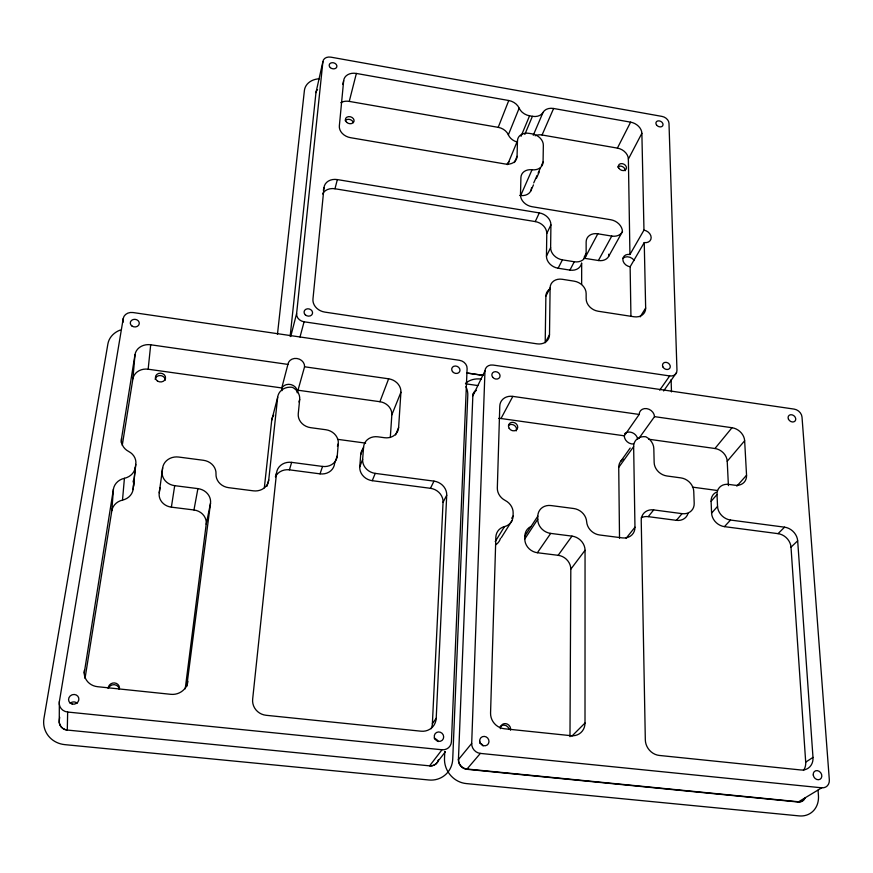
<?xml version="1.0" encoding="UTF-8"?>
<svg xmlns="http://www.w3.org/2000/svg" width="873" height="873" viewBox="0 0 873 873"><rect width="100%" height="100%" fill="white"/><g stroke="black" fill="none" stroke-linecap="round" stroke-linejoin="round"><path stroke-width="1.31" d="M571.848 736.157L585.008 723.03L585.052 550.296A13.728 12.036 37.4 0 0 572.001 536.12L550.71 533.403A13.619 11.927 35 0 1 537.746 519.271L537.801 516.172A13.597 11.906 34.8 0 1 551.038 505.554L573.747 508.523A13.575 11.818 36 0 1 586.656 521.727A13.553 11.72 37.2 0 0 599.62 534.985L622.296 537.888A13.532 11.644 38.2 0 0 634.966 527.216L633.645 446.605A13.106 10.978 35.5 0 1 645.845 436.773A13.106 10.978 35.3 0 1 653.822 448.569L654.15 462.526A13.16 11 36.9 0 0 666.907 475.981L680.918 477.891A13.27 11.12 38.4 0 1 693.751 491.39L694.199 503.306A13.335 11.196 38.9 0 1 682.075 513.651L676.4 520.341L648.246 516.652A13.357 11.404 39.2 0 0 641.208 517.809M581.647 284.402L581.68 263.122M59.353 701.663L59.255 719.996A9.712 9.036 -22.3 0 0 67.286 730.057L429.691 765.861A9.036 8.588 51.5 0 0 438.562 759.826A9.036 8.588 51.5 0 1 429.625 765.839L442.011 749.765A9.33 8.817 49.2 0 0 451.439 741.581L467.11 368.515A8.163 6.94 24.5 0 0 459.471 360.309L133.002 312.534A8.675 7.311 5.8 0 0 123.235 318.492L59.353 701.663A10.029 9.319 -20 0 0 67.657 712.041L67.286 730.057M569.982 736.67L570.811 569.163L585.052 550.296M550.099 287.883L545.876 296.143L545.199 342.729L549.499 334.752L550.099 287.883A12.495 10.149 27.4 0 1 562.245 279.284L574.216 281.171A12.473 10.116 28 0 1 586.143 293.524L586.154 298.784A12.473 10.094 29.1 0 0 598.169 311.235L634.016 316.768A12.429 10.007 30.5 0 0 645.66 308.06L644.241 242.585A7.551 5.915 29.1 0 0 651.16 237.511A7.551 5.915 29.1 0 0 643.968 230.123L641.873 133.307A11.622 8.795 26.8 0 0 630.622 122.155L553.613 108.481A11.731 8.948 24.2 0 0 543.05 112.388A11.731 8.948 23.4 0 1 532.421 116.316L529.573 115.814A11.742 8.948 23.3 0 1 519.162 108.165A11.807 9.036 22.7 0 0 508.763 100.515L356.37 73.452A12.091 9.308 17.2 0 0 343.667 80.676L342.729 84.485M581.549 263.286A12.189 9.789 27.1 0 1 569.916 270.106L558.12 268.229A12.2 9.81 26.6 0 1 546.454 256.149L550.623 247.67L550.918 224.863A12.233 9.745 25.3 0 0 539.296 212.903L337.36 179.587A12.615 10.149 16.7 0 0 323.992 187.684L323.337 190.303M546.454 256.149L546.782 233.451L550.918 224.863M541.424 165.684L543.071 161.996L543.344 145.3A11.895 9.199 23.8 0 0 532.061 133.853L529.191 133.362A11.906 9.21 23.7 0 0 517.471 140.815L507.606 164.561M570.811 569.163A13.357 11.807 37.9 0 0 558.142 555.315L537.386 552.729A13.248 11.709 35.4 0 1 524.815 538.925L524.88 535.891A13.237 11.676 35.2 0 1 530.849 526.517M511.709 518.289L513.073 516.085L513.149 512.986A13.652 12.069 31.8 0 0 505.216 500.458A13.532 11.862 31.4 0 1 497.326 488.018L499.782 406.076A13.139 11.218 28.4 0 1 512.822 396.386L639.178 414.446A8.086 6.711 34.3 0 1 646.697 408.619A8.086 6.711 34.3 0 1 654.521 416.639L732.01 427.726A12.931 10.541 37.7 0 1 744.647 440.756L746.546 475.228L736.823 486.152M514.448 162.531L517.056 156.332L517.471 140.815M458.434 759.608L471.693 743.425L484.973 370.938A8.13 6.886 26.4 0 1 493.114 365.056L794.168 409.11A7.955 6.318 38.4 0 1 802.014 417.076L829.328 779.851A9.297 7.737 55 0 1 821.722 787.806L798.184 802.025L466.804 769.288A9.036 8.479 52.9 0 1 458.434 759.608L472.85 395.611A7.901 6.766 26.4 0 1 476.429 390.384M444.794 751.489L444.499 758.288A23.495 22.054 53 0 0 466.28 783.572L799.09 815.895A23.429 19.653 55.9 0 0 818.448 795.598L818.056 790.174M84.223 673.072L113.425 489.12A14.666 13.106 0.6 0 1 124.413 478.295A14.579 12.909 1.1 0 0 135.293 467.568L135.784 464.381A14.568 12.888 1.3 0 0 128.637 451.45A14.405 12.669 3 0 1 121.533 438.595L135.009 354.591A13.979 11.96 6 0 1 150.691 344.78L287.915 364.401A8.435 7.279 14.8 0 1 296.973 358.497A8.435 7.279 14.8 0 1 304.568 366.78L388.638 378.806A13.346 11.545 20.9 0 1 400.914 392.25L398.612 427.574L395.578 434.885M431.142 728.748A14.666 13.935 44.7 0 0 432.386 723.652L436.205 718.293L446.714 495.209A13.695 12.2 26.6 0 0 433.979 481.132L375.237 473.384A13.684 12.157 21.4 0 1 362.644 459.296L363.583 447.096A13.63 12.058 21.2 0 1 377.867 436.816L384.535 437.722A13.499 11.84 21.3 0 0 398.612 427.574M432.386 723.652L443.058 502.291L446.714 495.209M390.307 437.515L391.835 414.861L400.914 392.25M122.951 322.41L123.235 318.492M85.019 678.441L111.82 510.738L113.425 489.12M443.058 502.291A13.564 12.124 26.6 0 0 430.454 488.313L372.247 480.685A13.553 12.08 21.3 0 1 359.774 466.717L360.713 454.604L363.583 447.096M121.216 442.6L121.533 438.595M275.432 476.854A13.848 12.473 14.3 0 1 289.421 469.838L320.031 473.853A13.662 12.2 17 0 0 334.61 463.388L337.251 455.913L338.298 443.691A13.739 12.167 17.1 0 0 325.847 429.734L310.624 427.672A13.662 11.993 16 0 1 298.26 413.769L299.69 399.463A13.662 11.927 14.2 0 0 292.4 387.317A13.652 11.927 14.5 0 0 277.669 397.28L271.721 420.24L264.344 487.778M122.264 445.328L132.882 378.893L135.009 354.591M111.82 510.738A14.263 12.822 -0.4 0 1 122.504 500.109L124.413 478.295M343.667 80.676L339.346 125.908A12.298 9.647 17.1 0 0 350.542 137.694L505.14 163.993A12.004 9.363 23 0 0 517.056 156.332M323.992 187.684L312.96 299.068A13.128 11.033 16.4 0 0 324.865 312.108L537.015 343.842A12.746 10.563 27.4 0 0 549.499 334.752M122.504 500.109A14.175 12.637 0.1 0 0 133.078 489.578L135.293 467.568M133.078 489.578L135.784 464.381M132.882 378.893A13.597 11.731 5.3 0 1 148.159 369.214L150.691 344.78M290.72 336.552L296.613 313.56L322.912 61.612A7.551 5.773 16.3 0 1 330.911 57.16L661.985 116.404A7.202 5.391 27.5 0 1 668.991 123.3L676.968 370.207A7.922 6.438 33.5 0 1 669.678 375.936L659.704 390.155M290.163 336.323L315.971 92.571L322.912 61.612M337.251 455.913A13.793 12.277 17.2 0 1 322.541 466.433L291.647 462.363A13.979 12.56 14.5 0 0 276.534 473.024L252.657 699.142A15.027 14.601 9.3 0 0 266.156 715.293L421.059 731.203A14.808 14.044 44.1 0 0 436.205 718.293M267.007 486.239L268.731 479.975L277.669 397.28M277.45 334.381L304.393 90.552A19.119 14.808 16 0 1 319.518 78.756M186.735 686.527L210.513 503.295A14.426 13.04 5.7 0 0 197.909 488.618L174.698 485.661A14.383 12.844 4.9 0 1 162.192 471.038L162.651 467.852A14.372 12.822 5.1 0 1 178.692 457.048L203.442 460.289A14.284 12.789 7 0 1 216.002 473.952A14.186 12.735 9.3 0 0 228.617 487.669L253.334 490.833A14.11 12.691 11.4 0 0 268.731 479.975M185.229 688.808L206.192 524.302L210.513 503.295M206.192 524.302A14.033 12.768 4.7 0 0 193.959 509.974L171.381 507.158A13.979 12.582 4 0 1 159.235 492.885L162.651 467.852M159.235 492.885L159.694 489.764A13.968 12.549 4.1 0 1 160.25 487.538M171.381 507.158L174.698 485.661M59.702 717.3L59.331 720.018A9.712 9.036 -22.3 0 0 67.363 730.079M193.959 509.974L197.909 488.618M340.83 102.665A11.807 9.188 17 0 1 349.255 101.399L356.37 73.452M282.001 390.668A8.206 7.148 14.4 0 1 281.772 387.95L287.915 364.401M322.541 193.937A12.506 10.094 16.6 0 1 334.959 188.754L337.36 179.587M300.017 337L304.077 321.788A8.283 7.006 15.3 0 1 296.613 313.56M297.213 392.795A8.206 7.148 14.4 0 0 297.988 390.22L304.568 366.78M275.475 476.734L276.534 473.024M298.97 402.006L299.69 399.463M289.421 469.838L291.647 462.363M320.031 473.853L322.541 466.433M337.415 446.212L338.298 443.691M391.835 414.861A12.986 11.338 20.7 0 0 379.908 401.711L388.638 378.806M359.774 466.717L362.644 459.296M516.936 141.983A11.458 8.85 23.3 0 1 508.359 134.846A11.524 8.937 22.6 0 0 498.21 127.349L508.763 100.515M508.359 134.846L519.162 108.165M372.247 480.685L375.237 473.384M521.028 136.319L529.573 115.814M524.837 134.398L532.421 116.316M533.261 135.282L543.05 112.388M535.182 135.762A11.458 8.85 24.2 0 1 542.068 134.988L553.613 108.481M519.719 195.454A11.764 9.341 24.3 0 1 520.701 195.53L532.039 169.766A11.971 9.319 24 0 0 543.071 161.996M530.719 191.067L533.468 184.89M533.73 182.904L537.026 175.517M538.128 173.061L540.322 168.14M536.338 178.485L539.241 172.003M546.782 233.451A12.135 9.701 25.3 0 0 535.258 221.578L539.296 212.903M484.973 370.938L472.839 395.84A7.901 6.766 26.4 0 1 475.501 391.126M430.454 488.313L433.979 481.132M630.939 316.452L630.131 266.778A7.366 5.849 29.2 0 1 622.853 259.488A7.366 5.849 29.2 0 1 629.935 254.512L628.374 159.072A11.36 8.697 26.8 0 0 617.407 148.115L630.622 122.155M558.12 268.229L562.408 259.848A12.309 9.854 26.6 0 1 550.623 247.67M569.916 270.106L574.292 261.747A12.287 9.832 27.1 0 0 586.143 253.399L586.143 241.963A12.211 9.69 27.8 0 1 597.819 233.8L611.766 236.081A12.102 9.516 27.9 0 0 622.449 231.596A12.113 9.538 27.9 0 0 610.773 219.745L532.028 206.705A12.135 9.581 24.6 0 1 520.483 194.832L520.908 177.612A12.058 9.461 24.3 0 1 532.039 169.766M628.374 159.072L641.873 133.307M584.233 256.989L586.143 253.399M583.731 258.201A11.916 9.559 27.8 0 1 584.757 258.332L597.819 233.8M498.745 418.385A12.8 11.033 28.5 0 1 501.004 418.516L512.822 396.386M584.757 258.332L598.398 260.514L611.766 236.081M598.398 260.514A11.807 9.396 27.9 0 0 608.863 256.051L622.449 231.596M629.935 254.512L643.968 230.123M630.131 266.778L644.241 242.585M495.22 541.587L504.507 526.594A13.662 12.091 31.9 0 0 513.073 516.085M501.244 537.779L511.938 520.755M640.149 316.877L645.66 308.06M524.88 535.891L537.801 516.172M524.815 538.925L537.746 519.271M537.386 552.729L550.71 533.403M501.004 418.516L624.293 435.802L639.178 414.446M676.52 372.64L663.611 390.962M620.638 461.424L630.186 448.056M654.521 416.639L639.276 437.897A7.879 6.602 34.6 0 1 639.276 438.421M619.524 538.226L618.728 467.371L633.645 446.605M558.142 555.315L572.001 536.12M439.054 759.903L445.339 751.839M626.083 538.325L634.966 527.216M648.246 516.652L653.681 509.908L682.075 513.651M648.574 439.206L714.954 448.504L732.01 427.726M728.409 485.617L727.22 461.26L744.647 440.756M466.804 769.288L480.357 753.399L821.722 787.806M803.444 770.444A14.601 12.244 54.1 0 0 805.703 762.14L791.003 547.175A13.291 10.923 43.2 0 0 778.039 533.654L724.448 526.637A13.182 10.967 40.6 0 1 711.593 513.106L711.091 501.298L717.017 494.522A13.237 10.945 40 0 1 728.791 484.406L734.935 485.235A13.117 10.771 39.1 0 0 746.546 475.228M711.593 513.106L717.541 506.416L717.017 494.522M724.448 526.637L730.526 520.046L784.565 527.172A13.411 10.989 43 0 1 797.671 540.802L812.992 757.393A14.743 12.331 53.9 0 1 800.748 769.964L659.301 755.44A14.754 12.964 52.8 0 1 645.322 739.9L641.229 520.395A13.477 11.469 39.1 0 1 653.681 509.908M778.039 533.654L784.565 527.172M791.003 547.175L797.671 540.802M805.703 762.14L812.992 757.393M67.657 712.041L442.011 749.765M692.464 487.134L717.53 490.517M337.873 439.37L365.634 443.124M148.159 369.214L281.772 387.95M297.988 390.22L379.908 401.711M465.691 383.814L477.826 385.56M466.804 372.957L482.976 375.303M466.804 373.033L482.976 375.379M304.077 321.788L669.678 375.936M562.408 259.848L574.292 261.747M334.959 188.754L535.258 221.578M349.255 101.399L498.21 127.349M542.068 134.988L617.407 148.115M671.108 379.613L671.479 391.879M633.591 444.019A7.879 6.602 34.6 0 1 624.293 435.802M624.522 433.816A7.857 6.591 34.6 0 1 632.379 432.724A7.857 6.591 34.6 0 1 637.737 439.337M500.393 538.455A13.291 11.873 32.2 0 1 495.646 544.807M618.728 467.371A12.768 10.792 35.8 0 1 623.104 459.165M714.954 448.504A12.604 10.378 38.1 0 1 727.22 461.26M500.371 728.693A5.358 4.954 49.7 0 1 505.86 723.641A5.358 4.954 49.7 0 1 510.509 730.221M508.446 425.5A4.769 4.103 29 0 1 514.426 425.435A4.769 4.103 29 0 1 516.139 430.935M499.727 727.427A5.336 4.943 49.8 0 1 509.188 729.457M730.526 520.046A13.302 11.033 40.5 0 1 717.541 506.416M585.008 723.03A14.699 13.291 50.3 0 1 571.084 735.699L504.321 728.759A14.721 13.586 48 0 1 490.561 713.055L495.842 537.201A13.772 12.244 33.7 0 1 504.507 526.594M711.091 501.298A13.128 10.891 40.1 0 1 716.209 492.23M480.357 753.399A9.33 8.708 51 0 1 471.693 743.425M688.011 513.477A13.215 11.131 39.1 0 1 676.4 520.341M804.862 798.424A9.014 7.562 55.9 0 1 798.184 802.025M479.692 743.087A4.78 4.463 51.4 0 1 483.02 745.902M315.971 92.636A7.355 5.696 16 0 1 317.565 89.646M465.473 383.476A20.548 17.591 26.4 0 1 481.198 379.111M458.445 759.314A9.036 8.479 52.9 0 0 466.815 769.004L798.173 801.741A9.014 7.562 55.9 0 0 804.841 798.14M622.907 258.343A7.355 5.838 29.2 0 1 634.311 260.536M507.082 164.561A11.622 9.101 23.7 0 1 509.254 161.603M531.526 187.826A11.687 9.21 24 0 1 520.701 195.53M608.656 254.239A11.829 9.417 28 0 1 608.863 256.051M617.669 167.114A4.256 3.274 27.1 0 1 622.504 166.645A4.256 3.274 27.1 0 1 625.133 170.792M345.228 120.714A4.43 3.47 17 0 1 349.658 119.459A4.43 3.47 17 0 1 353.27 122.58M545.876 296.143A12.386 10.105 27.5 0 1 549.794 289.083M465.898 386.652A20.625 17.722 24.5 0 1 467.786 395.218L452.727 759.15A23.506 22.327 51.5 0 1 428.905 779.993L64.875 744.647A25.262 23.506 -22.3 0 1 43.966 718.359L107.881 343.973A21.89 18.628 5.1 0 1 120.288 330.038M281.608 388.616A8.184 7.137 14.4 0 1 290.873 384.578A8.184 7.137 14.4 0 1 297.366 392.381M133.045 480.979A14.164 12.604 0.3 0 1 133.558 486.457M271.721 420.24A13.291 11.709 14.1 0 1 273.773 415.079M108.187 688.164A5.685 5.336 -15.7 0 1 114.636 682.948A5.685 5.336 -15.7 0 1 119.35 689.321M155.176 379.373A5.063 4.365 6.1 0 1 160.479 375.565A5.063 4.365 6.1 0 1 165.248 380.137M108.328 688.404A5.675 5.325 -15.9 0 1 119.274 689.157M187.935 681.322A15.354 14.612 -8.7 0 1 170.813 694.319L97.569 686.702A15.703 14.645 -14.7 0 1 84.354 670.377M360.713 454.604A13.499 11.971 21.1 0 1 363.386 448.307M70.135 703.256A5.14 4.78 -20.3 0 1 77.184 703.234M434.274 738.623A4.78 4.54 49.2 0 1 438.268 741.57M509.155 428.316A4.78 4.114 29 0 0 517.176 429.079A4.78 4.114 29 0 0 512.997 422.314A4.78 4.114 29 0 0 509.155 428.316M813.254 774.984A4.823 4.016 54.8 0 0 820.151 779.218A4.823 4.016 54.8 0 0 819.158 771.295A4.823 4.016 54.8 0 0 813.254 774.984M492.656 377.201A4.234 3.59 26.6 0 0 499.727 377.289A4.234 3.59 26.6 0 0 495.449 371.658A4.234 3.59 26.6 0 0 492.656 377.201M479.735 741.373A4.845 4.518 50.6 0 0 487.167 745.029A4.845 4.518 50.6 0 0 486.141 736.888A4.845 4.518 50.6 0 0 479.735 741.373M788.439 419.127A4.147 3.296 38.4 0 0 795.063 421.048A4.147 3.296 38.4 0 0 792.269 414.882A4.147 3.296 38.4 0 0 788.439 419.127M346.657 122.34A4.441 3.47 17 0 0 353.947 121.543A4.441 3.47 17 0 0 348.567 116.644A4.441 3.47 17 0 0 346.657 122.34M618.99 168.369A4.267 3.285 27.1 0 0 626.05 169.297A4.267 3.285 27.1 0 0 622.154 163.633A4.267 3.285 27.1 0 0 618.99 168.369M305.299 314.826A4.3 3.634 15.5 0 0 312.425 313.745A4.3 3.634 15.5 0 0 307.252 308.835A4.3 3.634 15.5 0 0 305.299 314.826M656.518 124.948A3.743 2.805 27.5 0 0 662.683 125.799A3.743 2.805 27.5 0 0 659.224 120.878A3.743 2.805 27.5 0 0 656.518 124.948M330.321 67.625A3.929 3.001 16.4 0 0 336.782 66.992A3.929 3.001 16.4 0 0 332.046 62.703A3.929 3.001 16.4 0 0 330.321 67.625M662.956 366.998A4.114 3.35 33.3 0 0 669.711 368.341A4.114 3.35 33.3 0 0 666.503 362.404A4.114 3.35 33.3 0 0 662.956 366.998M157.413 380.977A5.074 4.376 6.2 0 0 165.51 378.26A5.074 4.376 6.2 0 0 158.526 373.469A5.074 4.376 6.2 0 0 157.413 380.977M434.372 737.445A4.845 4.583 48.4 0 0 442.142 740.348A4.845 4.583 48.4 0 0 440.385 732.251A4.845 4.583 48.4 0 0 434.372 737.445M132.03 326.076A4.507 3.808 5.9 0 0 139.244 323.774A4.507 3.808 5.9 0 0 133.078 319.551A4.507 3.808 5.9 0 0 132.03 326.076M72.208 704.064A5.205 4.834 -19.4 0 0 78.756 698.029A5.205 4.834 -19.4 0 0 70.211 695.923A5.205 4.834 -19.4 0 0 72.208 704.064M452.487 371.56A4.256 3.623 24.4 0 0 459.635 371.647A4.256 3.623 24.4 0 0 455.39 366.005A4.256 3.623 24.4 0 0 452.487 371.56"/></g></svg>
